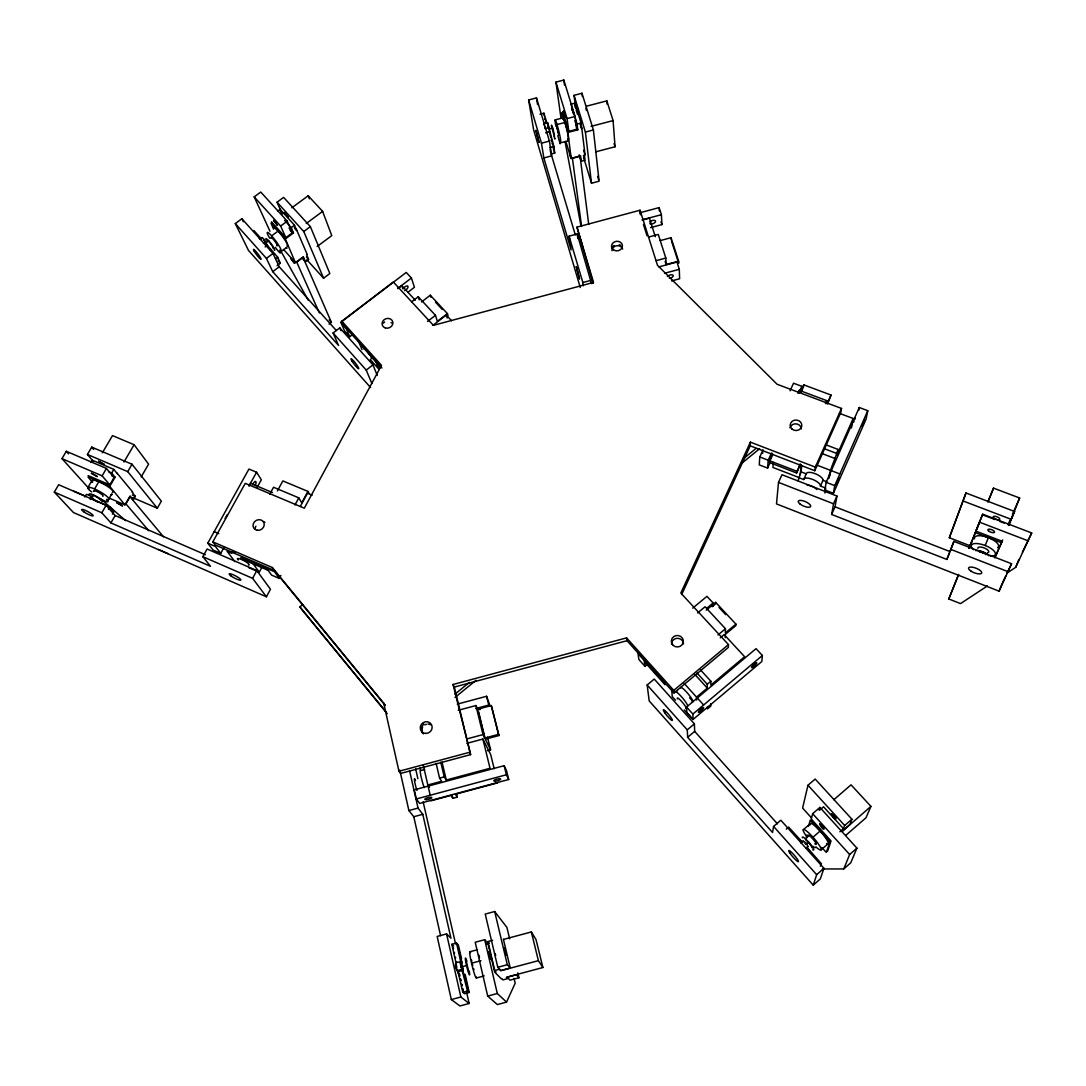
<?xml version="1.0" encoding="UTF-8"?>
<svg xmlns="http://www.w3.org/2000/svg" width="1086" height="1086" viewBox="0 0 1086 1086"><rect width="100%" height="100%" fill="white"/><g stroke="black" fill="none" stroke-linecap="round" stroke-linejoin="round"><path stroke-width="1.5" d="M459.975 962.21L467.509 991.029L469.233 992.468L464.564 993.717L462.812 992.292L458.007 971.658C455.55 968.888 452.821 960.906 459.975 962.21L461.048 963.214L456.514 943.055L451.857 944.291L456.364 964.463M713.122 606.246L713.135 602.988L706.945 596.336L692.705 608.146M706.294 610.142L715.66 602.363L715.647 603.83L712.144 606.735M725.258 637.604L725.326 634.373L735.874 625.55L735.928 624.138L715.66 602.363M697.619 612.938L705.072 606.748L725.462 628.74L725.367 632.975L735.928 624.138M750.399 442.151L680.827 593.051L728.462 644.595L728.38 647.392L673.972 692.963L627.002 640.699L626.568 637.876L453.025 684.492L470.618 754.634L400.585 773.449L398.969 771.277L383.684 703.117L272.26 567.503L212.829 541.846L245.26 483.338L304.311 508.194L381.512 365.344L341.846 321.239L393.336 281.993L433.395 325.338L593.553 282.428L576.978 227.123L640.048 210.222L657.492 265.296L777.087 384.254L841.514 408.431L840.89 412.259L814.799 470.727L750.209 445.83L750.399 442.151L815.314 467.129L814.799 470.727M763.064 449.78L759.779 456.962L759.263 464.862L767.598 468.093L770.368 461.984M767.598 468.093L768.196 460.206L771.481 453.025M772.526 453.432L769.119 462.378L796.581 472.994L800.477 464.333M773.368 462.5L772.947 467.469L798.183 477.229M778.513 482.401L776.49 503.904L999.079 591.164L1011.568 563.729L953.888 541.371L946.843 559.439L831.659 514.465L833.546 503.795L836.953 496.044L781.988 474.731L778.513 482.401L833.546 503.795M762.386 655.496L761.829 661.51L693.072 719.448L686.854 712.525L686.569 707.04L756.032 648.654L762.386 655.496L692.868 714.045L693.072 719.448M454.355 952.395L454.518 953.345M798.984 393.213L799.296 390.336L826.799 400.653L826.378 403.49M801.251 392.032L801.889 386.331L793.54 383.209L790.065 390.811M803.572 386.779L803.789 384.865L831.048 395.046L827.6 403.992M796.581 472.994L800.043 464.021M798.061 480.867L801.02 471.813L801.78 465.704M800.151 474.568L801.373 464.727M551.919 127.361L554.973 139.076L554.525 138.384M826.147 482.306L824.912 490.003L833.396 493.302L866.112 419.074L867.782 410.712L859.27 407.521L826.147 482.306L834.727 485.632L833.396 493.302M824.912 493.03L825.713 488.062L820.459 486.026A9.027 3.312 23.3 0 0 812.559 479.374A9.027 3.312 23.3 0 0 803.681 479.537L798.468 477.514M828.618 478.614C830.152 468.378 835.27 459.256 837.998 449.414L825.618 444.69M647.161 684.981L649.184 700.904L813.238 885.144L820.283 878.968L823.962 868.311L780.807 820.202L773.585 826.446L772.553 832.5L687.655 737.313L687.262 729.86L647.161 684.981L654.247 679.076L694.388 723.833L694.673 731.38L777.44 823.853M837.998 449.414L837.075 454.803L853.175 418.49L839.424 413.318M831.659 514.465L835.012 506.809L836.953 496.044M851.451 427.952L853.175 418.49M858.755 410.318L859.27 407.521M851.913 819.211L844.677 825.509L842.804 830.695L849.931 824.478L851.913 819.211L815.165 779.042L807.984 785.246L802.595 808.065L811.513 817.921M806.138 838.229L806.993 835.012M822.455 868.976L843.768 868.936L850.745 862.827L856.922 848.139L819.903 807.427L812.667 813.699L811.242 819.034L831.034 840.917L827.464 851.451M819.143 810.129L819.903 807.427M808.446 826.378L810.278 820.106L830.043 841.976L826.256 852.388L821.749 847.379M813.238 885.144L816.672 874.692L823.962 868.311M820.351 866.221L821.396 863.723L807.482 847.894C809.206 845.709 803.273 838.813 802.568 842.41L788.653 827.098L786.278 829.161M853.772 421.992L854.017 421.246M762.576 453.432L762.861 452.631M772.363 455.292L772.648 454.491M970.789 546.041L949.327 537.733L965.97 492.99L1014.568 511.479L1008.704 525.407L1019.645 497.999L993.527 488.13L987.826 502.017M965.97 492.99L949.327 537.733M953.888 541.371L950.087 551.607L835.012 506.809M819.957 809.898L823.527 806.803L843.469 828.686L842.532 831.102L870.931 806.382L851.044 784.825L833.817 799.744M987.405 585.938L960.526 603.612L948.797 598.97L958.585 574.426M1007.211 572.906L1015.695 567.326L1031.7 532.968L982.694 514.221L975.866 531.108L1002.161 541.276L995.278 556.711M828.917 477.813L829.256 476.971M969.146 547.914L979.26 522.868M958.517 574.806L948.797 598.97M982.694 514.221L969.038 548.457L971.834 541.466M988.151 501.556L993.527 488.13M1015.695 567.326L1018.777 559.616M999.079 591.164L1002.215 583.345M1008.093 524.782L1009.926 520.235M994.817 557.865L1002.677 539.946M843.768 868.936L849.646 854.506L856.922 848.139M985.192 545.511L988.382 537.665A12.828 4.806 20.8 0 1 997.572 547.738M946.843 559.439L949.544 552.91M854.655 419.617L855.306 418.151M870.931 806.382L866.004 817.758L845.926 835.243M834.727 485.632L867.782 410.712M1012.464 514.248L1019.645 497.999M820.459 486.026L822.998 480.297L826.948 481.817M1010.537 520.574L1014.568 511.479M803.681 479.537L806.246 473.835A9.027 3.339 23.2 0 1 816.197 474.093A9.027 3.339 23.2 0 1 822.577 481.071M815.314 467.129L841.514 408.431M548.05 126.777L547.534 122.596L553.846 146.379L554.715 153.058L550.819 154.09M825.469 403.612L826.799 400.653M827.233 403.517L831.048 395.046M797.952 393.281L799.296 390.336M799.12 392.426L801.889 386.331M800.586 391.87L803.789 384.865M769.77 460.953L771.725 456.636M801.658 390.974L802.934 388.177M501.243 978.785L494.687 972.119L487.913 943.3L484.695 939.702L475.206 942.254L487.709 996.093L497.347 1004.577L506.538 1002.106L515.185 983.197L514.031 978.377M681.682 594.544L750.209 445.83M829.595 476.184L830.206 474.908M1002.935 581.824L1005.812 575.797M1007.251 572.784L1011.568 563.729M772.255 453.554L770.517 458.686L771.698 456.894M1022.374 552.217L1031.7 532.968M54.3 492.107L73.468 512.551L266.409 596.798L270.468 589.25L256.825 570.584L207.087 549.027L202.838 556.684L210.535 566.322L110.908 522.909L101.826 512.768L54.3 492.107L58.658 484.723L106.156 505.302L115.157 515.538L205.376 554.715M279.278 578.417L274.595 571.765L266.776 568.385L271.541 575.078L279.278 578.417L280.88 575.444M277.432 490.858L282.862 480.922L307.935 491.401L301.759 502.818L298.813 497.863L273.55 487.261L269.667 494.334M300.265 506.51L307.46 493.234L312.116 495.175M266.409 596.798L252.617 578.336L256.825 570.584M294.958 504.976L298.813 497.863M248.613 567.571L259.255 572.186L262.31 566.553M257.273 487.152L261.332 479.795L256.567 472.247L248.938 469.057L207.779 543.19L213.127 550.1L220.743 553.385L223.987 547.507M225.114 518.47L227.259 514.615M249.305 485.374L256.567 472.247M249.074 486.27L250.662 483.379L272.464 492.542M132.723 497.632L157.334 508.221L161.352 501.148L132.017 464.251L91.726 447.12L87.423 454.45L93.287 461.387M110.908 522.909L115.157 515.538M101.826 512.768L106.156 505.302M157.334 508.221L127.741 471.65L132.017 464.251M88.129 475.6L109.808 484.899L114.057 477.582L106.442 468.46L66.314 451.301L61.97 458.631L89.011 488.564M109.795 498.338L124.944 504.881L130.116 495.976L133.279 499.913L135.329 496.383L132.18 492.42M141.207 476.876L148.592 464.17L134.107 444.731L112.51 435.622L102.315 452.848M109.808 484.899L102.125 475.858L106.442 468.46M112.387 514.126L113.799 511.682L109.862 506.945L94.115 499.859L91.686 496.967A3.597 0.679 29 0 0 88.265 494.972A3.597 0.679 29 0 0 86.215 494.592L84.776 497.035M100.129 498.433A5.43 1.045 29 0 0 105.926 501.542A5.43 1.045 29 0 0 107.609 501.04L111.831 493.831A5.416 1.072 29 0 1 111.043 494.619M108.437 509.388L109.862 506.945M124.944 504.881L109.727 486.338L115.062 477.243L111.682 473.034L113.826 469.383L92.038 460.084L90.613 462.5M123.953 462.052L134.107 444.731M94.563 488.958L98.853 481.668M90.233 499.424L91.686 496.967M92.052 497.388L93.491 494.958M87.885 487.505L92.174 480.256M839.872 831.808L843.469 828.686M821.192 849.795L828.292 843.605M812.98 837.211L820.134 831.007M806.219 844.08L808.608 842.017M805.649 848.397L808.038 846.32M803.219 829.826L810.305 823.69M800.708 842.885L803.111 840.808M687.655 737.313L694.673 731.38M687.262 729.86L694.388 723.833M696.642 700.008L696.547 697.131L707.285 688.103L707.244 684.248L710.841 681.234L700.592 669.967M720.276 637.849L724.158 634.604L744.629 656.718L710.855 685.103L710.841 681.234M673.972 692.963L673.782 690.384L728.462 644.595M677.515 690.506L675.397 692.271A9.38 1.493 50 0 1 681.384 696.628A9.38 1.493 50 0 1 687.682 705.914M717.982 634.984L725.462 628.74M706.66 608.377L713.135 602.988M644.894 666.234L644.147 660.302L638.039 653.487L638.853 659.487L644.894 666.234L647.473 664.089M454.939 694.185L469.396 682.388M742.797 459.229L755.937 448.491M455.02 697.456L476.035 680.298M741.236 463.722L759.616 448.722M387.213 713.692L301.759 609.517L299.872 606.816L302.532 604.726M427.545 321.415L435.459 315.334L418.246 296.763L411.675 301.799M371.846 383.453L366.226 370.082L372.96 364.896L339.782 327.891L333.09 332.995L338.574 345.47L272.735 271.663L266.409 258.387L235.309 223.594L241.866 218.72L273.007 253.445L279.238 266.789L336.226 330.443M421.517 301.962L430.287 295.229L447.432 313.623L437.373 321.375L435.459 315.334M433.002 325.271L446.265 315.049L451.572 320.75M407.847 292.324L414.445 287.274L411.404 278.002L406.232 272.437L340.882 322.257L344.656 331.121L349.719 336.769L352.366 334.746M397.924 288.306L411.404 278.002M397.802 288.672L401.779 285.632L415.314 300.252M329.058 324.103L331.406 322.325L303.062 257.423L296.736 262.174L319.365 312.944M306.904 259.798L323.587 278.233L329.832 273.509L310.352 226.607L283.609 197.367L277.066 202.24L282.265 214.078M272.735 271.663L279.238 266.789M272.912 224.992L271.514 221.897L285.822 237.698L292.324 232.838L287.22 221.15L260.749 192.032L254.192 196.878L269.966 231.223M266.409 258.387L273.007 253.445M323.587 278.233L303.781 231.535L310.352 226.607M285.822 237.698L280.65 226.064L287.22 221.15M302.207 258.196L305.438 261.767L308.587 259.418L306.524 254.395M275.477 258.78L277.663 257.165L267.292 245.327L264.197 239.544L262.242 237.535L259.88 239.219M277.079 265.663L280.324 263.246L277.663 257.165M283.555 249.481L295.419 262.636L303.347 256.744L305.438 261.767M317.153 246.481L331.773 235.621L322.623 211.39L308.193 195.751L291.876 207.765M265.12 246.943L267.292 245.327M295.419 262.636L285.319 238.974L293.464 232.961L291.238 227.626L294.51 225.223L280.093 209.381L277.921 210.983M306.252 223.499L322.623 211.39M275.369 247.323A5.172 0.747 53.2 0 0 279.211 252.196A5.172 0.747 53.2 0 0 280.297 252.156L286.731 247.391A5.158 0.774 53.2 0 1 286.215 247.988M271.622 235.852L278.138 231.046M263.464 243.237L265.649 241.635M268.717 240.848L265.459 243.25A7.303 1.032 53.2 0 1 267.767 246.074M509.646 938.793L506.918 927.43L494.673 911.521L485.238 914.059L497.782 967.287L500.836 970.504L510.244 967.979L503.388 939.2M409.626 770.911L418.042 808.093L422.793 814.31L450.961 938.209L446.563 933.906L437.156 936.444L451.328 999.568L459.935 1005.962L469.152 1003.478L466.518 991.912M497.782 967.287L507.325 964.721L510.244 967.979M518.986 977.753L509.999 980.183L507.203 977.224L516.325 974.78L518.986 977.753L517.818 972.88M451.328 999.568L460.858 997.002L469.152 1003.478M487.709 996.093L497.307 993.514L506.538 1002.106M561.028 118.428L555.937 82.142L563.824 80.038L575.023 116.473L576.652 129.302L568.806 131.406L562.765 111.654L563.43 116.473M580.291 287.505L533.647 129.926L528.638 99.98L536.484 97.876L549.421 141.085L551.688 155.855L575.295 234.875M575.689 108.356L574.06 95.351L581.96 93.233L593.39 129.94L599.105 181.199L591.503 183.235L583.589 157.47M568.806 131.406L567.082 118.605L575.023 116.473M591.503 283.595L577.209 233.992L569.078 236.164L571.127 249.929L543.855 157.959L541.466 143.203L549.421 141.085M591.503 183.235L585.408 132.071L593.39 129.94M543.855 157.959L551.688 155.855M639.763 212.802L659.134 207.602L661.401 214.689L661.917 224.585L650.568 227.626M642.016 219.888L661.401 214.689M642.898 219.874L649.414 218.137L655.32 236.707M648.559 237.06L658.279 234.454L665.827 258.061L666.139 264.509L678.628 261.156L671.053 237.685L660.193 240.603M656.039 260.681L665.827 258.061M583.318 285.794L582.856 282.536L591.083 280.324M658.958 266.857L676.945 262.038L679.293 269.314L679.619 278.776L671.569 280.935M664.551 273.265L679.293 269.314M453.025 684.492L454.328 687.071L627.002 640.699M457.287 704.135L486.582 696.275L490.166 706.158M458.251 710.285L475.899 705.547L477.664 709.212L484.736 738.059L498.46 734.367L499.003 735.521L485.306 739.213L490.6 749.815L487.397 750.67M475.722 708.561L488.768 705.058L486.582 696.275M477.664 709.212L491.306 705.547L499.003 735.521M466.858 738.928L482.998 734.584L484.736 738.059M466.776 743.381L482.876 739.05L490.696 754.553L494.171 768.725M398.969 771.277L469.369 752.354M424.273 787.554A9.407 0.91 75.7 0 1 420.988 776.273A9.407 0.91 75.7 0 1 420.649 770.598L424.694 769.512M436.138 763.363L439.572 778.119L444.215 776.87L446.265 780.047L490.03 768.277L482.876 739.05M423.323 765.44L427.83 785.002L441.649 781.282L439.572 778.119M504.135 765.698L414.255 789.848L416.332 798.97L419.671 803.436L508.71 779.504L506.483 770.531L504.135 765.698L506.375 774.766L508.71 779.504M416.332 798.97L506.375 774.766M430.911 800.816L450.934 795.441L452.835 798.346L457.247 797.151L456.514 794.015M497.646 782.884L455.373 794.246L457.247 797.151M399.811 770.11L408.893 810.55L418.042 808.093M408.893 810.55L413.78 816.726L422.793 814.31M496.044 971.984L494.754 970.517L487.953 941.562L492.664 940.3M486.352 943.992L489.284 943.205L487.953 941.562M503.714 939.349L531.353 931.964L536.036 939.607L542.891 967.517L506.347 977.305L507.529 978.69L502.981 979.898L501.786 978.527M469.79 951.77L477.541 949.693M471.541 963.201L480.922 960.689M461.835 966.784L466.518 965.535M456.935 970.708L461.631 969.445M458.007 971.658L462.69 970.409M494.754 970.517L499.492 969.241L500.755 970.721L538.385 960.662L542.891 967.517M476.442 977.97L484.22 975.893M462.812 992.292L467.509 991.029M570.965 157.022L571.182 158.637L567.924 132.424L577.738 129.845L577.114 124.035L571.005 104.188L574.928 103.156L581.064 123.003L581.675 128.827L580.263 124.252M591.096 126.356L613.088 120.587L606.83 100.876L586.508 106.184M557.797 135.641L560.132 143.8L560.118 142.945L567.869 140.908L567.679 138.791A11.349 0.923 76.2 0 0 566.729 129.315A11.349 0.923 76.2 0 0 562.819 118.496M549.91 147.411L553.846 146.379M569.783 153.818L570.992 158.352L580.576 155.8L581.173 161.271L584.987 160.28L584.404 154.796M595.698 151.836L615.056 146.759L613.088 120.587M540.027 114.206L543.923 113.188L547.14 123.75M555.095 119.908L562.901 117.858M547.507 122.664L543.611 123.628L544.33 125.609M557.064 124.551L564.896 122.501M549 127.659L545.063 128.691L544.656 126.858M548.783 129.153L552.693 128.121L554.457 135.139M577.114 124.035L581.064 123.003M545.62 132.75L549.543 131.732M466.152 960.526L468.908 972.472L469.003 971.183M982.246 552.883L983.061 553.249M962.712 500.836L1011.365 519.393M823.894 448.559L836.274 453.283M821.545 453.364L835.378 458.659M982.531 514.791L994.952 519.542M999.609 521.321L1004.278 523.113M979.45 522.149L1028.496 540.964M816.387 464.93L830.233 470.252M831.306 470.659L839.872 473.958M975.255 532.615L1001.55 542.742M801.02 471.813L806.246 473.835M759.779 456.962L768.196 460.206M769.255 460.613L796.785 471.256M950.589 549.312L1008.337 571.779M73.59 491.116L85.658 496.221M110.786 510.406L113.799 511.682M87.423 454.45L127.741 471.65M108.573 471.704L111.682 473.034M111.967 475.912L115.062 477.243M61.97 458.631L102.125 475.858M132.329 495.094L135.329 496.383M109.727 486.338L88.02 477.012L92.215 481.994M214.186 531.651L218.788 533.633M383.684 703.117L385.34 705.601L274.419 570.571L215.259 544.996L212.829 541.846M207.779 543.19L215.462 546.516L220.743 553.385M202.838 556.684L252.617 578.336M158.434 549.462L168.344 553.779M90.559 497.51L91.278 497.945M554.349 136.999L554.457 136.225M101.636 499.628L125.609 520.669M264.455 240.82L263.491 239.3L264.156 240.468M451.857 944.291L453.676 946.082M456.514 943.055L458.292 944.847L461.577 958.857M258.97 237.549L259.608 238.323M277.419 258.712L277.459 258.319M435.486 302.166L442.328 309.51M719.027 607.454L725.76 614.69M277.066 202.24L303.781 231.535M807.984 785.246L844.677 825.509M253.812 230.476L261.522 238.934M278.111 260.83L280.324 263.246M294.415 227.436L296.627 229.865L307.216 254.463M294.496 228.128L296.709 230.558L294.51 225.223M696.995 672.981L707.244 684.248M284.586 220.309L291.238 227.626M694.85 674.42L707.285 688.103M289.039 228.101L293.464 232.961M290.125 230.408L292.324 232.838M254.192 196.878L280.65 226.064M812.667 813.699L849.646 854.506M306.442 257.043L308.587 259.418M285.319 238.974L270.998 223.146L273.604 229.132M684.139 683.393L696.547 697.131M697.334 697.999L703.633 704.977M689.61 697.769L692.963 701.475M626.568 637.876L673.782 690.384M340.882 322.257L346 327.945L349.719 336.769M381.933 367.991L343.57 325.298L341.846 321.239M686.569 707.04L692.868 714.045M370.217 359.507L378.905 369.186L375.389 360.484M675.533 700.253L672.261 696.615L671.705 689.447M684.248 709.972L691.877 718.47M329.194 319.868L331.406 322.325M333.09 332.995L366.226 370.082M773.585 826.446L816.672 874.692M370.584 387.539L248.518 250.472L235.309 223.594M66.314 451.301L68.527 453.853M148.768 530.755L125.935 503.877L130.048 496.736L163.47 536.755M107.609 501.04L106.55 499.438A12.041 2.335 29 0 0 105.057 494.917A12.041 2.335 29 0 0 90.124 487.424A12.041 2.335 29 0 0 91.713 491.999M91.726 447.12L93.667 449.455M116.921 472.98L132.804 492.202M299.872 606.816L385.679 711.425M113.826 469.383L117.193 473.605M807.427 837.523L807.034 837.034A13.507 2.294 49 0 1 805.839 830.505A13.507 2.294 49 0 1 819.618 845.831A13.507 2.294 49 0 1 815.966 846.958L815.233 847.514A6.082 1.018 49 0 1 812.885 846.238M234.929 561.652L227.11 551.281L231.847 553.331A8.905 1.738 27.9 0 1 235.309 552.855M252.726 563.227L259.255 572.186M272.26 567.503L274.419 570.571M806.138 844.27L804.862 843.293M427.83 785.002L429.486 787.377M456.69 966.798L456.636 967.327M307.935 491.401L308.899 493.071M281.288 251.816L308.302 300.306M567.53 141.302L567.869 140.908M558.801 135.424L556.616 125.895L556.982 128.772M241.866 218.72L243.318 221.72M553.303 146.243L553.779 148.239L553.303 146.569M280.297 252.156L279.591 250.187A11.471 1.67 53.2 0 0 278.559 245.029A11.471 1.67 53.2 0 0 268.717 233.015A11.471 1.67 53.2 0 0 269.803 238.241M339.782 327.891L340.977 330.673M280.093 209.381L281.22 212.082M358.339 340.719L362.005 349.57M455.591 957.282L455.604 958.11M453.419 947.793L453.432 948.594M462.039 962.915L461.346 961.789L462.921 970.151M372.96 364.896L377.249 375.362M308.193 195.751L309.388 198.819M547.982 126.777L548.349 127.781M546.244 123.125L545.878 121.388L546.054 122.447M401.779 285.632L402.838 288.754M459.011 973.83L458.238 971.4M463.193 969.676L462.446 966.852M473.591 968.563L473.958 969.662M572.403 110.025L571.86 108.749L572.091 110.514M418.246 296.763L419.25 299.845M671.65 241.431L678.696 263.301L678.628 261.156M661.007 221.775L661.917 224.585M665.134 261.373L666.139 264.509M570.028 153.533L570.612 155.529M643.441 224.449L647.012 235.743M614.038 143.542L615.056 146.759M552.693 128.121L551.444 125.094L551.674 127.524M430.287 295.229L430.938 297.265M574.06 95.351L585.408 132.071M597.612 176.38L598.603 179.597M576.15 109.89L577.562 114.451M580.386 123.573L581.784 128.134L585.082 155.135L583.589 150.275M574.942 120.722L577.738 129.845M583.494 155.447L584.485 158.665M579.191 154.823L581.173 161.271M555.937 82.142L567.082 118.605M567.924 132.424L561.896 112.632L562.697 119.188M553.331 148.524L554.715 153.058M566.077 142.117L570.992 158.312M581.091 226.526L565.032 141.452M446.265 315.049L447.16 318.049M580.806 240.21L582.49 245.857M593.132 283.446L576.978 227.123M447.432 313.623L448.029 315.646M528.638 99.98L541.466 143.203M569.078 236.164L582.856 282.536M460.573 979.002L460.939 980.97L460.396 979.056M495.678 955.476L495.189 953.589M459.378 952.083C458.346 948.974 460.301 955.544 459.242 952.422M461.618 966.336C460.518 963.119 462.582 969.866 461.469 966.689M462.853 988.898L463.138 990.595L462.595 988.681M557.566 131.311L557.905 132.587M549.258 130.795L550.846 137.691M551.607 140.501C550.738 137.759 552.38 143.433 551.484 140.637M545.186 118.998C544.317 116.311 545.905 121.673 545.063 119.161M491.306 705.547L498.46 734.367M487.519 737.285L490.6 749.815M478.641 712.022L484.913 737.611M572.824 111.505L573.313 113.731M475.899 705.547L482.998 734.584M531.353 931.964L538.385 960.662M585.883 108.22L586.372 110.446M546.163 122.284L546.367 123.315M472.396 964.11L472.777 965.685M454.328 687.071L470.618 754.634M461.835 984.378L462.066 985.762L461.618 984.445M494.673 911.521L507.325 964.721M452.102 795.21L452.835 798.346M484.695 939.702L497.307 993.514M442.056 762.141L446.265 780.047M440.767 762.114L444.215 776.87M428.088 786.128L430.178 795.237M420.01 767.829L420.649 770.598M415.612 768.752L417.879 778.662M423.146 801.807L455.577 943.965M446.563 933.906L460.858 997.002M465.378 975.35L469.233 992.468M413.78 816.726L440.59 935.738M479.496 957.743L479.035 955.313M536.484 97.876L537.556 104.541M471.636 960.105L471.813 961.219M577.209 233.992L577.861 238.581M543.923 113.188L544.29 115.917M581.567 226.295L572.431 158.366L580.087 156.316L588.721 224.381M550.14 149.081L550.588 152.42M563.824 80.038L564.476 84.993M560.118 142.945L559.928 140.827A11.349 0.882 76.1 0 0 559.833 135.574A11.349 0.882 76.1 0 0 555.801 120.899A11.349 0.882 76.1 0 0 555.923 126.234M581.96 93.233L582.354 96.491M575.091 104.623L575.417 107.582M606.83 100.876L607.101 104.188M640.048 210.222L640.373 214.77M659.134 207.602L659.311 210.928M671.053 237.685L671.148 239.87M707.448 706.538L707.461 708.9L710.882 706.009L710.882 703.633M238.255 560.009A6.625 1.276 27.9 0 1 239.409 558.761A6.625 1.276 27.9 0 1 246.984 562.534A6.625 1.276 27.9 0 1 248.422 565.087M263.477 521.565A6.896 6.204 -30.7 0 1 264.903 522.42M252.834 484.79A3.299 1.276 -66.8 0 1 255.59 481.424A3.299 1.276 -66.8 0 1 255.101 485.714M93.871 491.524A5.471 1.059 29 0 1 98.5 492.325A5.471 1.059 29 0 1 102.763 496.261M92.758 481.953A12.027 2.389 29.1 0 1 102.939 483.65A12.027 2.389 29.1 0 1 112.238 492.392M89.527 495.012A7.67 1.466 29 0 1 96.084 496.221A7.67 1.466 29 0 1 101.975 501.691M91.455 494.958A5.484 1.045 29 0 1 94.156 495.759M95.392 496.343A5.484 1.045 29 0 1 99.776 499.153M100.374 499.736A5.484 1.045 29 0 1 100.645 500.184M93.057 499.424A7.683 1.453 28.9 0 1 98.025 502.411M366.905 350.737A6.367 0.91 52.3 0 1 371.426 356.9A6.367 0.91 52.3 0 1 370.95 358.095M364.285 349.353A6.367 0.91 52.3 0 1 364.204 348.497M383.453 323.153A6.584 5.797 -19 0 1 384.648 321.972M403.354 288.618A3.19 1.507 -43.2 0 1 406.68 285.957A3.19 1.507 -43.2 0 1 407.82 287.681A3.19 1.507 -43.2 0 1 404.684 290.641M271.201 238.336A5.213 0.76 53.2 0 1 272.518 238.472A5.213 0.76 53.2 0 1 276.563 243.821A5.213 0.76 53.2 0 1 276.631 245.517M273.699 228.372A11.457 1.724 53.3 0 1 281.749 235.445A11.457 1.724 53.3 0 1 287.003 246.006M268.88 247.608A7.303 1.032 53.2 0 1 270.672 250.432M267.142 240.576A5.213 0.747 53.2 0 1 269.179 241.879A5.213 0.747 53.2 0 1 272.885 247.011M273.278 247.784A5.213 0.747 53.2 0 1 273.197 248.626M266.151 239.816A7.303 1.045 53.2 0 1 270.441 242.911A7.303 1.045 53.2 0 1 274.351 250.282M611.73 247.676A6.557 5.742 -8 0 1 614.119 245.504M619.088 244.771A6.557 5.742 -8 0 1 620.663 245.287M649.74 222.019A3.204 1.602 -19 0 1 654.342 220.336A3.204 1.602 -19 0 1 654.505 222.861A3.204 1.602 -19 0 1 649.849 223.662M667.388 276.509A3.244 1.534 -18.7 0 1 671.365 274.785A3.244 1.534 -18.7 0 1 673.076 276.319A3.244 1.534 -18.7 0 1 669.383 278.301M807.061 485.17A6.72 2.443 23.3 0 1 816.821 489.501M977.862 548.403A5.837 2.158 20.9 0 1 984.88 548.213A5.837 2.158 20.9 0 1 987.622 552.733M974.495 538.819A12.828 4.806 20.8 0 1 988.409 537.679M973.599 549.733A12.842 4.751 20.9 0 1 976.192 543.516A12.842 4.751 20.9 0 1 993.147 550.1A12.842 4.751 20.9 0 1 990.459 556.276M979.233 551.688A3.828 1.412 20.9 0 1 982.898 552.19A3.828 1.412 20.9 0 1 985.83 554.267M975.635 550.602A8.186 3.014 20.9 0 1 982.871 551.81A8.186 3.014 20.9 0 1 988.857 555.788M979.667 551.797A5.851 2.145 20.9 0 1 981.065 552.109M985.124 553.928A5.851 2.145 20.9 0 1 986.102 554.688M686.23 708.71A6.978 1.1 50 0 1 685.795 708.629M677.42 698.895A6.978 1.1 50 0 1 681.085 700.877A6.978 1.1 50 0 1 686.352 708.411M680.678 687.859A9.38 1.534 50 0 1 688.28 694.035A9.38 1.534 50 0 1 692.176 701.787M808.473 836.451A6.136 1.045 49 0 1 810.142 836.234A6.136 1.045 49 0 1 815.559 842.519A6.136 1.045 49 0 1 814.812 843.808M810.414 824.722A13.494 2.362 49 0 1 821.328 832.365A13.494 2.362 49 0 1 826.636 843.537M802.405 837.808A8.593 1.439 49.1 0 1 809.355 842.872A8.593 1.439 49.1 0 1 812.722 849.849M805.445 839.559A6.136 1.018 49.1 0 1 809.491 843.673A6.136 1.018 49.1 0 1 812.097 847.691M799.812 840.347A8.607 1.412 49.1 0 1 802.092 842.112M807.821 848.533A8.607 1.412 49.1 0 1 810.156 852.442M422.4 732.901A6.041 5.756 -36.1 0 1 422.644 727.05M424.897 724.891A6.041 5.756 -36.1 0 1 426.35 724.294M427.898 724.09A6.041 5.756 -36.1 0 1 430.83 724.851M671.528 644.107A5.987 5.729 0 0 1 677.447 638.31A5.987 5.729 0 0 1 683.501 643.957M255.224 528.868A5.742 5.158 -30.7 0 1 255.902 526.14M391.041 322.691A5.484 4.819 -19 0 1 392.277 323.234M611.947 250.662A5.471 4.778 -8 0 1 616.699 245.762A5.471 4.778 -8 0 1 622.672 249.074M789.956 427.803A5.797 5.254 3.1 0 1 801.387 428.902M479.415 709.633A3.516 0.977 -14.1 0 1 480.297 709.416M459.812 974.712A7.426 0.76 76.3 0 1 459.297 975.757A7.426 0.76 76.3 0 1 457.45 970.069M456.609 966.35A7.426 0.76 76.3 0 1 456.31 964.707M456.12 963.363A7.426 0.76 76.3 0 1 456.649 962.372M416.983 790.445A7.005 0.706 75.7 0 1 414.526 780.834A7.005 0.706 75.7 0 1 415.476 780.481M423.418 733.878A7.249 6.91 -36 0 1 423.811 723.941M476.51 977.033A13.602 1.14 76.3 0 1 471.962 964.979A13.602 1.14 76.3 0 1 470.605 952.666M464.93 974.305A8.661 0.774 76.4 0 1 462.65 970.069A8.661 0.774 76.4 0 1 460.953 959.386M461.713 960.988A8.661 0.774 76.4 0 1 462.229 962.508M469.342 971.481A8.661 0.747 76.3 0 1 468.528 972.812A8.661 0.747 76.3 0 1 465.514 960.391A8.661 0.747 76.3 0 1 466.871 961.273M535.927 130.456L539.036 142.415L535.927 130.456M273.631 220.349L277.473 225.399L273.631 220.349M506.022 954.893L504.135 947.888L506.022 954.893M284.505 212.503L288.333 217.553L284.641 212.489M836.627 483.664L839.193 477.636L836.627 483.664M467.862 989.237L467.265 986.93L467.781 989.265M490.37 959.033L488.483 952.028L490.37 959.033M91.441 473.252L97.238 476.523L91.441 473.252M466.749 984.418L466.165 982.124L466.749 984.418M290.763 258.4L294.442 263.233L290.912 258.414M465.65 979.613L465.066 977.319L465.65 979.613M461.265 967.069L460.654 964.762L461.265 967.069M98.65 461.279L104.432 464.55L98.65 461.279M460.708 958.11L460.097 955.816L460.708 958.11M563.96 110.867L565.521 116.935L563.96 110.867M458.536 948.607L457.925 946.327L458.536 948.607M456.568 968.332L455.944 966.024L456.568 968.332M861.945 426.241L864.47 420.309L861.945 426.241M548.077 124.727L548.579 126.736L548.104 124.741M577.019 107.582L578.566 113.65L577.019 107.582M552.285 142.904L552.788 144.9L552.312 142.918M116.84 502.737L122.379 505.845L116.84 502.737M576.299 266.599L579.462 278.83L576.299 266.599M831.523 813.808C834.632 821.749 839.777 819.645 831.523 813.808M819.686 824.043C822.903 831.917 827.817 829.975 819.686 824.043M266.219 568.467L240.943 557.525L242.069 559.046L267.292 569.96L266.219 568.467M379.896 365.67L362.982 346.855L380.67 367.584L379.896 365.67M664.958 683.447L644.921 661.143L645.084 662.474L665.066 684.737L664.958 683.447M230.911 575.892A6.638 1.222 27.8 0 0 240.725 580.182A6.638 1.222 27.8 0 0 233.341 574.82A6.638 1.222 27.8 0 0 230.911 575.892M83.744 511.764A6.597 1.154 28.6 0 0 93.138 515.864A6.597 1.154 28.6 0 0 85.265 510.325A6.597 1.154 28.6 0 0 83.744 511.764M352.176 361.421A6.38 0.855 52.3 0 0 358.719 368.778A6.38 0.855 52.3 0 0 353.656 360.932A6.38 0.855 52.3 0 0 352.176 361.421M254.246 251.3A6.272 0.787 52.8 0 0 260.844 259.323A6.272 0.787 52.8 0 0 256.785 252.441A6.272 0.787 52.8 0 0 254.246 251.3M971.006 571.155A7.032 2.457 21.1 0 0 981.69 573.055A7.032 2.457 21.1 0 0 972.717 567.245A7.032 2.457 21.1 0 0 971.006 571.155M799.812 503.836A6.733 2.389 23.4 0 0 810.414 506.836A6.733 2.389 23.4 0 0 803.206 500.85A6.733 2.389 23.4 0 0 799.812 503.836M989.102 531.339A3.557 1.317 20.7 0 0 994.532 532.208A3.557 1.317 20.7 0 0 990.011 529.235A3.557 1.317 20.7 0 0 989.102 531.339M994.355 518.484A3.543 1.344 20.6 0 0 999.772 519.312A3.543 1.344 20.6 0 0 995.265 516.339A3.543 1.344 20.6 0 0 994.355 518.484M789.929 853.134A7.385 1.086 49.2 0 0 798.264 861.741A7.385 1.086 49.2 0 0 792.685 853.474A7.385 1.086 49.2 0 0 789.929 853.134M664.7 712.688A6.991 1.032 50.1 0 0 672.248 720.452A6.991 1.032 50.1 0 0 666.505 712.063A6.991 1.032 50.1 0 0 664.7 712.688M752.788 667.157A3.53 0.692 -42.5 0 0 756.833 662.962A3.53 0.692 -42.5 0 0 752.937 665.433A3.53 0.692 -42.5 0 0 752.788 667.157M699.683 711.914A3.543 0.706 -42 0 0 703.687 707.733A3.543 0.706 -42 0 0 699.655 710.325A3.543 0.706 -42 0 0 699.683 711.914M792.047 429.106A5.824 5.267 3 0 0 801.685 426.513A5.824 5.267 3 0 0 794.3 420.228A5.824 5.267 3 0 0 792.047 429.106M614.228 250.337A5.484 4.792 -8 0 0 622.441 245.898A5.484 4.792 -8 0 0 614.214 242.015A5.484 4.792 -8 0 0 614.228 250.337M257.314 530.294A5.769 5.186 -30.6 0 0 264.02 523.018A5.769 5.186 -30.6 0 0 254.545 521.701A5.769 5.186 -30.6 0 0 257.314 530.294M385.421 327.972A5.511 4.846 -19 0 0 392.874 322.243A5.511 4.846 -19 0 0 384.159 319.651A5.511 4.846 -19 0 0 385.421 327.972M673.144 645.342A6.014 5.742 -0.1 0 0 683.175 642.64A6.014 5.742 -0.1 0 0 675.709 635.69A6.014 5.742 -0.1 0 0 673.144 645.342M425.97 733.444A6.068 5.783 -36 0 0 431.481 724.579A6.068 5.783 -36 0 0 421.151 724.661A6.068 5.783 -36 0 0 425.97 733.444M495.067 781.133A3.57 0.869 -14.3 0 0 500.646 779.232A3.57 0.869 -14.3 0 0 495.935 779.409A3.57 0.869 -14.3 0 0 495.067 781.133M426.282 799.622A3.584 0.855 -13.7 0 0 431.807 797.735A3.584 0.855 -13.7 0 0 426.934 797.952A3.584 0.855 -13.7 0 0 426.282 799.622"/></g></svg>
